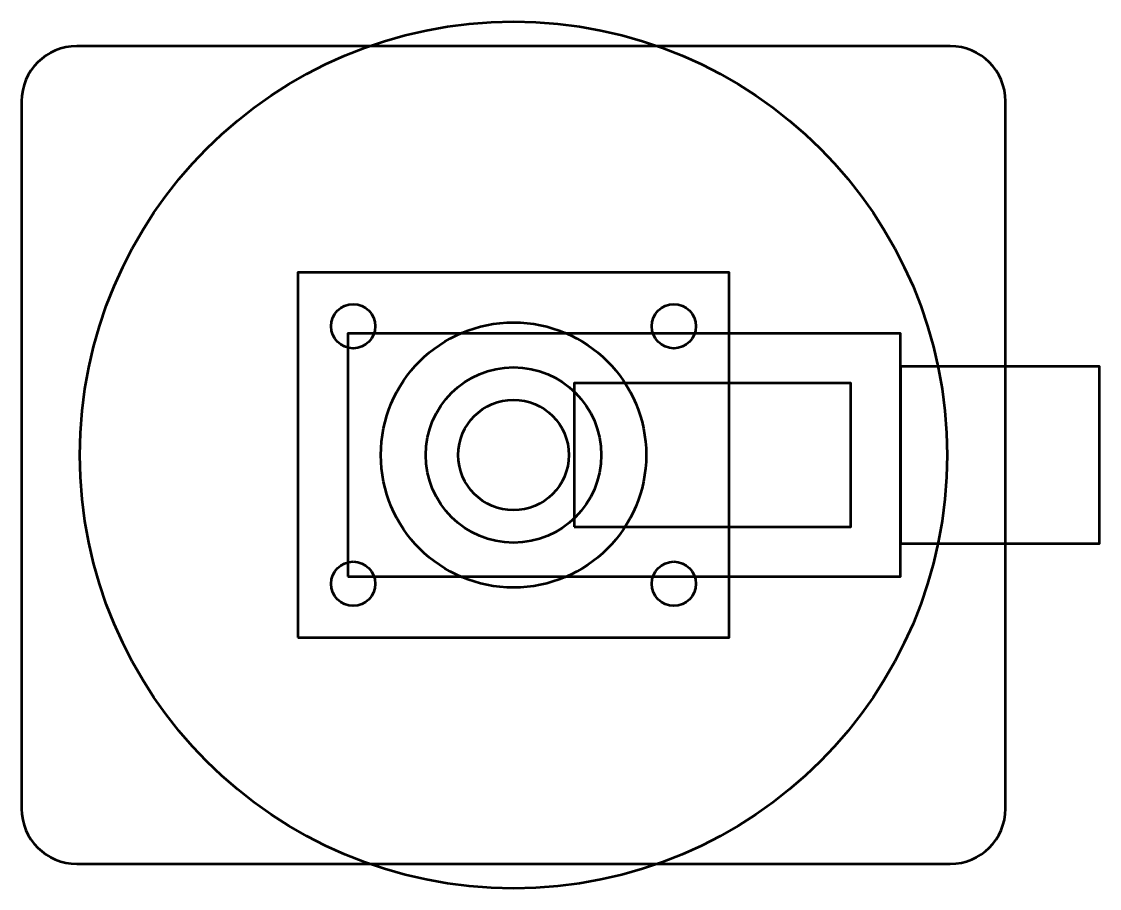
# Model space of a CAD drawing. Header units: centimetres. Extents: x -26.9 to 37.3, y -43.5 to 43.3.
# Drawn here: x -4.45 to 5.3, y -5.42 to 2.42 of the extents above; entities that cross this region are included whole.
import ezdxf

# ---------------------------------------------------------------- set-up
doc = ezdxf.new("R2010")
doc.units = ezdxf.units.CM
doc.header["$MEASUREMENT"] = 0
doc.layers.add('Layer 1', color=7, linetype='Continuous')

msp = doc.modelspace()

# ---------------------------------------------------------------- linework, layer by layer
at = {"layer": 'Layer 1', "color": 4, "lineweight": 53}
for points in [[(-1.95, -3.15), (1.95, -3.15), (1.95, 0.15), (-1.95, 0.15), (-1.95, -3.15)], [(-1.5, -2.6), (3.5, -2.6), (3.5, -0.4), (-1.5, -0.4), (-1.5, -2.6)], [(3.5, -2.3), (5.3, -2.3), (5.3, -0.7), (3.5, -0.7), (3.5, -2.3)], [(0.55, -2.15), (3.05, -2.15), (3.05, -0.85), (0.55, -0.85), (0.55, -2.15)]]:
    msp.add_lwpolyline(points, close=True, dxfattribs=at)
at = {"layer": 'Layer 1', "lineweight": 53}
for major_axis in [(0, 3.92178), (0, 0.79375)]:
    msp.add_ellipse((0, -1.5), major_axis=major_axis, ratio=1, dxfattribs=at)
at = {"layer": 'Layer 1', "color": 4, "lineweight": 53}
for centre, major_axis in [((-1.45, -0.335), (0, 0.2)), ((1.45, -0.335), (0, 0.2)), ((0, -1.5), (0, 1.2)), ((0, -1.5), (0, 0.5)), ((-1.45, -2.665), (0, 0.2)), ((1.45, -2.665), (0, 0.2))]:
    msp.add_ellipse(centre, major_axis=major_axis, ratio=1, dxfattribs=at)
at = {"layer": 'Layer 1', "lineweight": 53}
msp.add_open_spline([(-4.45, -4.7), (-4.45, -4.7), (-4.45, 1.7), (-4.45, 1.7), (-4.45, 1.7), (-4.45, 1.97614), (-4.22614, 2.2), (-3.95, 2.2), (-3.95, 2.2), (-3.95, 2.2), (3.95, 2.2), (3.95, 2.2), (3.95, 2.2), (4.22614, 2.2), (4.45, 1.97614), (4.45, 1.7), (4.45, 1.7), (4.45, 1.7), (4.45, -4.7), (4.45, -4.7), (4.45, -4.7), (4.45, -4.97614), (4.22614, -5.2), (3.95, -5.2), (3.95, -5.2), (3.95, -5.2), (-3.95, -5.2), (-3.95, -5.2), (-3.95, -5.2), (-4.22614, -5.2), (-4.45, -4.97614), (-4.45, -4.7)], degree=3, knots=[0, 0, 0, 0, 0.1111111, 0.1111111, 0.1111111, 0.1111111, 0.2222222, 0.2222222, 0.2222222, 0.2222222, 0.3333333, 0.3333333, 0.3333333, 0.3333333, 0.4444444, 0.4444444, 0.4444444, 0.4444444, 0.5555556, 0.5555556, 0.5555556, 0.5555556, 0.6666667, 0.6666667, 0.6666667, 0.6666667, 0.7777778, 0.7777778, 0.7777778, 0.7777778, 1, 1, 1, 1], dxfattribs=at)

doc.saveas('drawing.dxf')
